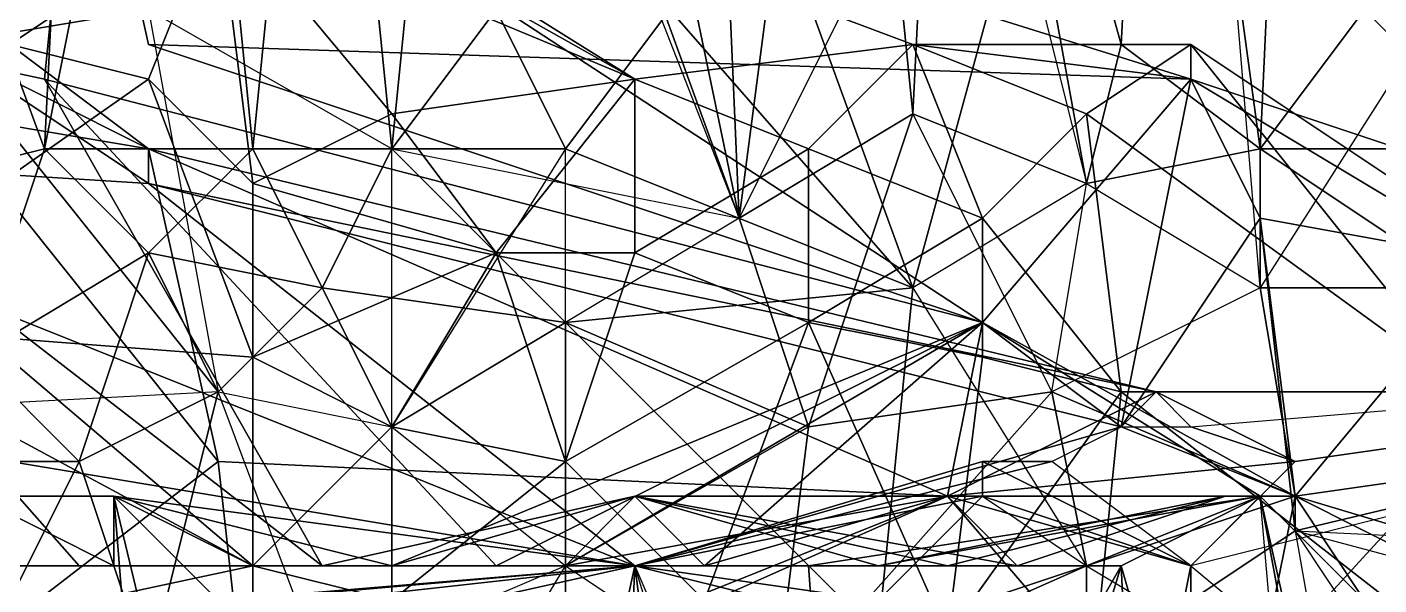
# Model space of a CAD drawing. Header units: metres. Extents: x -3.92 to 4.26, y -4.92 to 4.9.
# Drawn here: x -0.19 to 0.588, y -4.071 to -3.75 of the extents above; entities that cross this region are included whole.
import ezdxf

# ---------------------------------------------------------------- set-up
doc = ezdxf.new("R2010")
doc.units = ezdxf.units.M

msp = doc.modelspace()

# ---------------------------------------------------------------- linework, layer by layer
for points in [[(0.04, -3.4, 1.62), (0.22, -3.86, 1.32), (0.12, -3.38, 1.66)], [(0.22, -3.86, 1.32), (0.46, -3.38, 1.66), (0.12, -3.38, 1.66)], [(0.34, -3.4, 1.76), (0.44, -3.76, 1.32), (0.46, -3.38, 1.74)], [(0.44, -3.76, 1.32), (0.52, -3.82, 1.32), (0.46, -3.38, 1.74)], [(0.46, -3.38, 1.74), (0.52, -3.82, 1.32), (0.54, -3.38, 1.7)], [(0.54, -3.38, 1.7), (0.52, -3.82, 1.32), (0.58, -3.74, 1.32)], [(0.58, -3.74, 1.32), (0.66, -3.82, 1.32), (0.66, -3.38, 1.7)], [(0.22, -3.86, 1.32), (0.2, -3.4, 1.68), (0.06, -3.42, 1.7)], [(0.2, -3.4, 1.68), (0.22, -3.86, 1.32), (0.28, -3.4, 1.68)], [(0.28, -3.4, 1.68), (0.22, -3.86, 1.32), (0.32, -3.8, 1.32)], [(0.28, -3.4, 1.68), (0.32, -3.8, 1.32), (0.34, -3.4, 1.76)], [(0.32, -3.8, 1.32), (0.42, -3.84, 1.32), (0.34, -3.4, 1.76)], [(0.42, -3.84, 1.32), (0.44, -3.76, 1.32), (0.34, -3.4, 1.76)], [(-0.18, -3.82, 1.32), (-0.16, -3.42, 1.68), (-0.32, -3.44, 1.72)], [(-0.16, -3.42, 1.68), (-0.18, -3.82, 1.32), (-0.1, -3.42, 1.74)], [(-0.18, -3.82, 1.32), (-0.06, -3.82, 1.32), (-0.1, -3.42, 1.74)], [(-0.1, -3.42, 1.74), (-0.06, -3.82, 1.32), (-0.02, -3.42, 1.74)], [(-0.06, -3.82, 1.32), (0.02, -3.82, 1.32), (-0.02, -3.42, 1.74)], [(-0.02, -3.42, 1.74), (0.02, -3.82, 1.32), (0.06, -3.42, 1.7)], [(0.02, -3.82, 1.32), (0.22, -3.86, 1.32), (0.06, -3.42, 1.7)], [(-0.26, -3.84, 1.32), (-0.18, -3.82, 1.32), (-0.32, -3.44, 1.72)], [(-0.18, -3.78, -0.88), (-0.16, -3.58, -0.92), (-0.46, -3.72, -0.56)], [(-0.18, -3.78, -0.88), (0.36, -3.92, -0.54), (-0.16, -3.58, -0.92)], [(-0.16, -3.58, -0.92), (0.16, -3.78, -1.18), (-0.16, -3.6, -1.06)], [(-0.16, -3.58, -0.92), (0.32, -3.76, -1.18), (0.16, -3.78, -1.18)], [(-0.16, -3.58, -0.92), (0.48, -3.78, -1.04), (0.32, -3.76, -1.18)], [(-0.12, -3.76, -0.96), (-0.16, -3.58, -0.92), (0.36, -3.92, -0.54)], [(0.48, -3.78, -1.04), (-0.16, -3.58, -0.92), (-0.12, -3.76, -0.96)], [(0.16, -3.78, -1.18), (-0.08, -3.68, -1.2), (-0.16, -3.6, -1.06)], [(0.66, -3.68, 1.32), (0.52, -3.9, 1.32), (0.5, -3.66, 1.32)], [(-0.3, -3.7, 1.32), (-0.18, -3.68, 1.32), (-0.24, -3.76, 1.32)], [(-0.18, -3.68, 1.32), (-0.12, -3.74, 1.32), (-0.24, -3.76, 1.32)], [(-0.2, -3.68, -1.18), (-0.08, -3.68, -1.2), (-0.2, -3.76, -1.18)], [(-0.08, -3.68, -1.2), (-0.12, -3.78, -1.18), (-0.2, -3.76, -1.18)], [(-0.08, -3.68, -1.2), (-0.06, -3.84, -1.18), (-0.12, -3.78, -1.18)], [(0.16, -3.78, -1.18), (0.02, -3.8, -1.18), (-0.08, -3.68, -1.2)], [(0.02, -3.8, -1.18), (-0.06, -3.84, -1.18), (-0.08, -3.68, -1.2)], [(0.18, -3.74, 1.3), (0.24, -3.68, 1.3), (0.32, -3.9, 1.3)], [(0.24, -3.68, 1.3), (0.38, -3.68, 1.3), (0.32, -3.9, 1.3)], [(0.38, -3.68, 1.3), (0.42, -3.84, 1.32), (0.32, -3.9, 1.3)], [(-0.3, -4.06, -0.24), (-0.16, -4.06, -0.18), (-0.46, -3.72, -0.56)], [(-0.16, -4.06, -0.18), (-0.06, -4.06, -0.3), (-0.46, -3.72, -0.56)], [(-0.06, -4.06, -0.3), (-0.02, -4.06, -0.46), (-0.46, -3.72, -0.56)], [(-0.02, -4.06, -0.46), (-0.18, -3.78, -0.88), (-0.46, -3.72, -0.56)], [(-0.12, -3.74, 1.32), (-0.08, -3.96, 1.32), (-0.24, -3.76, 1.32)], [(0.08, -3.74, 1.3), (0.02, -3.82, 1.32), (-0.12, -3.74, 1.32)], [(0.08, -3.74, 1.3), (0.12, -3.82, 1.3), (0.02, -3.82, 1.32)], [(0.18, -3.74, 1.3), (0.12, -3.82, 1.3), (0.08, -3.74, 1.3)], [(0.18, -3.74, 1.3), (0.32, -3.9, 1.3), (0.12, -3.82, 1.3)], [(0.52, -3.82, 1.32), (0.66, -3.82, 1.32), (0.58, -3.74, 1.32)], [(-0.08, -3.96, 1.32), (-0.46, -3.98, 1.32), (-0.24, -3.76, 1.32)], [(-0.44, -3.82, -0.6), (-0.12, -3.84, -0.92), (-0.24, -3.76, -0.94)], [(-0.12, -3.78, -1.18), (-0.32, -3.92, -1.18), (-0.2, -3.76, -1.18)], [(-0.12, -3.84, -0.92), (-0.12, -3.82, -1.02), (-0.24, -3.76, -0.94)], [(-0.12, -3.82, -1.02), (-0.2, -3.76, -1.06), (-0.24, -3.76, -0.94)], [(-0.12, -3.82, -1.02), (-0.24, -3.8, -1.12), (-0.2, -3.76, -1.06)], [(0.48, -3.78, -1.04), (-0.12, -3.76, -0.96), (0.36, -3.92, -0.54)], [(0.32, -3.76, -1.18), (0.26, -3.82, -1.18), (0.16, -3.78, -1.18)], [(0.32, -3.76, -1.18), (0.36, -3.86, -1.18), (0.26, -3.82, -1.18)], [(0.48, -3.78, -1.04), (0.48, -3.76, -1.14), (0.32, -3.76, -1.18)], [(0.32, -3.76, -1.18), (0.42, -3.8, -1.18), (0.36, -3.86, -1.18)], [(0.48, -3.76, -1.14), (0.42, -3.8, -1.18), (0.32, -3.76, -1.18)], [(0.42, -3.84, 1.32), (0.52, -3.82, 1.32), (0.44, -3.76, 1.32)], [(0.48, -3.76, -1.14), (0.64, -3.96, -1.18), (0.42, -3.8, -1.18)], [(0.48, -3.78, -1.04), (0.78, -3.96, -1.18), (0.48, -3.76, -1.14)], [(0.48, -3.76, -1.14), (0.78, -3.96, -1.18), (0.64, -3.96, -1.18)], [(-0.32, -3.92, -1.18), (-0.12, -3.78, -1.18), (-0.06, -3.94, -1.18)], [(-0.02, -4.06, -0.46), (0.08, -4.06, -0.52), (-0.18, -3.78, -0.88)], [(0.08, -4.06, -0.52), (0.36, -3.92, -0.54), (-0.18, -3.78, -0.88)], [(-0.06, -3.84, -1.18), (-0.06, -3.94, -1.18), (-0.12, -3.78, -1.18)], [(0.16, -3.78, -1.18), (0.08, -3.88, -1.18), (0.02, -3.8, -1.18)], [(0.16, -3.78, -1.18), (0.16, -3.88, -1.18), (0.08, -3.88, -1.18)], [(0.26, -3.82, -1.18), (0.16, -3.88, -1.18), (0.16, -3.78, -1.18)], [(0.44, -3.98, -0.66), (0.48, -3.78, -1.04), (0.36, -3.92, -0.54)], [(0.44, -3.98, -0.66), (0.52, -3.86, -1), (0.48, -3.78, -1.04)], [(0.48, -3.78, -1.04), (0.96, -3.94, -1.18), (0.78, -3.96, -1.18)], [(0.52, -3.86, -1), (0.96, -3.94, -1.18), (0.48, -3.78, -1.04)], [(-0.24, -3.8, -1.12), (-0.08, -4, -1.06), (-0.34, -4.2, -1.12)], [(-0.12, -3.82, -1.02), (-0.08, -4, -1.06), (-0.24, -3.8, -1.12)], [(0.08, -3.88, -1.18), (-0.06, -3.84, -1.18), (0.02, -3.8, -1.18)], [(0.22, -3.86, 1.32), (0.26, -3.98, 1.32), (0.32, -3.8, 1.32)], [(0.26, -3.98, 1.32), (0.4, -3.96, 1.32), (0.32, -3.8, 1.32)], [(0.32, -3.8, 1.32), (0.4, -3.96, 1.32), (0.42, -3.84, 1.32)], [(0.36, -3.86, -1.18), (0.42, -3.8, -1.18), (0.44, -3.96, -1.18)], [(0.42, -3.8, -1.18), (0.64, -3.96, -1.18), (0.44, -3.96, -1.18)], [(-0.44, -3.96, -0.56), (0.16, -4.06, -0.42), (-0.44, -3.82, -0.6)], [(0.16, -4.06, -0.42), (0.16, -4.06, -0.5), (-0.44, -3.82, -0.6)], [(0.16, -4.06, -0.5), (-0.12, -3.84, -0.92), (-0.44, -3.82, -0.6)], [(-0.26, -3.84, 1.32), (-0.22, -3.94, 1.32), (-0.18, -3.82, 1.32)], [(-0.22, -3.94, 1.32), (-0.12, -3.88, 1.32), (-0.18, -3.82, 1.32)], [(-0.18, -3.82, 1.32), (-0.12, -3.88, 1.32), (-0.06, -3.82, 1.32)], [(-0.12, -3.88, 1.32), (-0.02, -3.9, 1.32), (-0.06, -3.82, 1.32)], [(-0.12, -3.84, -0.92), (0.46, -3.96, -0.94), (-0.12, -3.82, -1.02)], [(0.46, -3.96, -0.94), (0.34, -4.02, -1.18), (-0.12, -3.82, -1.02)], [(0.34, -4.02, -1.18), (-0.08, -4, -1.06), (-0.12, -3.82, -1.02)], [(-0.06, -3.82, 1.32), (-0.02, -3.9, 1.32), (0.02, -3.82, 1.32)], [(-0.02, -3.9, 1.32), (0.12, -3.92, 1.32), (0.02, -3.82, 1.32)], [(0.12, -3.82, 1.3), (0.02, -3.98, 1.32), (0.02, -3.82, 1.32)], [(0.32, -3.9, 1.3), (0.12, -3.92, 1.32), (0.12, -3.82, 1.3)], [(0.26, -3.82, -1.18), (0.26, -3.92, -1.18), (0.16, -3.88, -1.18)], [(0.26, -3.82, -1.18), (0.36, -3.86, -1.18), (0.26, -3.92, -1.18)], [(0.42, -3.84, 1.32), (0.52, -3.9, 1.32), (0.52, -3.82, 1.32)], [(0.52, -3.82, 1.32), (0.64, -3.9, 1.32), (0.66, -3.82, 1.32)], [(0.52, -3.9, 1.32), (0.64, -3.9, 1.32), (0.52, -3.82, 1.32)], [(0.16, -4.06, -0.5), (0.44, -3.98, -0.74), (-0.12, -3.84, -0.92)], [(0.44, -3.98, -0.74), (0.46, -3.96, -0.94), (-0.12, -3.84, -0.92)], [(0.08, -3.88, -1.18), (-0.06, -3.94, -1.18), (-0.06, -3.84, -1.18)], [(0.26, -3.98, 1.32), (0.22, -3.86, 1.32), (0.12, -3.92, 1.32)], [(0.36, -3.86, -1.18), (0.36, -3.94, -1.18), (0.26, -3.92, -1.18)], [(0.36, -3.86, -1.18), (0.44, -3.96, -1.18), (0.36, -3.94, -1.18)], [(0.54, -4.02, -0.66), (0.52, -3.86, -1), (0.44, -3.98, -0.66)], [(0.54, -4.04, -0.74), (0.52, -3.86, -1), (0.54, -4.02, -0.66)], [(0.54, -4.04, -0.74), (0.96, -3.94, -1.18), (0.52, -3.86, -1)], [(-0.22, -3.94, 1.32), (-0.16, -4, 1.32), (-0.12, -3.88, 1.32)], [(-0.16, -4, 1.32), (-0.08, -3.96, 1.32), (-0.12, -3.88, 1.32)], [(-0.12, -3.88, 1.32), (-0.08, -3.96, 1.32), (-0.02, -3.9, 1.32)], [(0.08, -3.88, -1.18), (0.02, -3.98, -1.18), (-0.06, -3.94, -1.18)], [(0.02, -3.98, -1.18), (0.08, -3.88, -1.18), (0.12, -4, -1.18)], [(0.08, -3.88, -1.18), (0.16, -3.88, -1.18), (0.12, -4, -1.18)], [(0.26, -3.92, -1.18), (0.12, -4, -1.18), (0.16, -3.88, -1.18)], [(0.52, -4.12, 1.32), (0.74, -3.88, 1.32), (0.78, -4.12, 1.32)], [(-0.08, -3.96, 1.32), (0.02, -3.98, 1.32), (-0.02, -3.9, 1.32)], [(-0.02, -3.9, 1.32), (0.02, -3.98, 1.32), (0.12, -3.92, 1.32)], [(0.32, -3.9, 1.3), (0.3, -4.1, 1.32), (0.12, -3.92, 1.32)], [(0.3, -4.1, 1.32), (0.32, -3.9, 1.3), (0.42, -4.06, 1.32)], [(0.52, -3.9, 1.32), (0.4, -3.96, 1.32), (0.54, -4.02, 1.32)], [(0.52, -3.9, 1.32), (0.54, -4.02, 1.32), (0.64, -3.9, 1.32)], [(0.54, -4.02, 1.32), (0.68, -4, 1.32), (0.64, -3.9, 1.32)], [(-0.34, -4.12, -1.18), (-0.32, -3.92, -1.18), (-0.06, -4.06, -1.18)], [(-0.32, -3.92, -1.18), (-0.06, -3.94, -1.18), (-0.06, -4.06, -1.18)], [(0.02, -3.98, 1.32), (0.12, -4.06, 1.34), (0.12, -3.92, 1.32)], [(0.02, -4.06, -0.32), (0.36, -3.92, -0.44), (0.08, -4.06, -0.44)], [(0.12, -4.06, -0.3), (0.36, -3.92, -0.44), (0.02, -4.06, -0.32)], [(0.08, -4.06, -0.52), (0.36, -3.92, -0.44), (0.36, -3.92, -0.54)], [(0.36, -3.92, -0.44), (0.08, -4.06, -0.52), (0.08, -4.06, -0.44)], [(0.12, -4.06, 1.34), (0.26, -3.98, 1.32), (0.12, -3.92, 1.32)], [(0.12, -4.06, -0.3), (0.2, -4.06, -0.26), (0.36, -3.92, -0.44)], [(0.12, -4, -1.18), (0.26, -3.92, -1.18), (0.2, -4.08, -1.18)], [(0.2, -4.06, -0.26), (0.34, -4.02, -0.22), (0.36, -3.92, -0.44)], [(0.2, -4.08, -1.18), (0.26, -3.92, -1.18), (0.34, -4.1, -1.2)], [(0.26, -3.92, -1.18), (0.36, -3.94, -1.18), (0.34, -4.1, -1.2)], [(0.34, -4.02, -0.14), (0.36, -3.92, -0.44), (0.34, -4.02, -0.22)], [(0.34, -4.02, -0.14), (0.52, -4.02, -0.12), (0.36, -3.92, -0.44)], [(0.52, -4.02, -0.12), (0.52, -4.02, -0.26), (0.36, -3.92, -0.44)], [(0.36, -3.92, -0.44), (0.52, -4.02, -0.48), (0.36, -3.92, -0.54)], [(0.52, -4.02, -0.26), (0.52, -4.02, -0.34), (0.36, -3.92, -0.44)], [(0.52, -4.02, -0.48), (0.54, -4.02, -0.56), (0.36, -3.92, -0.54)], [(0.36, -3.92, -0.44), (0.52, -4.02, -0.34), (0.52, -4.02, -0.48)], [(0.54, -4.02, -0.56), (0.44, -3.98, -0.66), (0.36, -3.92, -0.54)], [(-0.3, -4, 1.32), (-0.16, -4, 1.32), (-0.22, -3.94, 1.32)], [(-0.06, -4.06, -1.18), (-0.06, -3.94, -1.18), (0.02, -3.98, -1.18)], [(0.36, -3.94, -1.18), (0.44, -3.96, -1.18), (0.34, -4.1, -1.2)], [(0.48, -3.98, -0.86), (0.96, -3.94, -1.18), (0.54, -4, -1.02)], [(0.96, -3.94, -1.18), (0.48, -4.06, -1.16), (0.54, -4, -1.02)], [(0.54, -4.04, -0.74), (0.96, -4.06, -1.14), (0.96, -3.94, -1.18)], [(-0.3, -4.1, -0.64), (0.16, -4.06, -0.42), (-0.44, -3.96, -0.56)], [(-0.16, -4, 1.32), (-0.12, -4.12, 1.32), (-0.08, -3.96, 1.32)], [(-0.12, -4.12, 1.32), (-0.02, -4.12, 1.32), (-0.08, -3.96, 1.32)], [(0.26, -3.98, 1.32), (0.24, -4.14, 1.36), (0.4, -3.96, 1.32)], [(0.24, -4.14, 1.36), (0.42, -4.06, 1.32), (0.4, -3.96, 1.32)], [(0.34, -4.1, -1.2), (0.44, -3.96, -1.18), (0.42, -4.16, -1.2)], [(0.46, -3.96, -0.94), (0.54, -4, -1.02), (0.34, -4.02, -1.18)], [(0.42, -4.06, 1.32), (0.54, -4.02, 1.32), (0.4, -3.96, 1.32)], [(0.62, -4.1, -1.18), (0.42, -4.16, -1.2), (0.44, -3.96, -1.18)], [(0.64, -3.96, -1.18), (0.62, -4.1, -1.18), (0.44, -3.96, -1.18)], [(0.44, -3.98, -0.74), (0.48, -3.98, -0.86), (0.46, -3.96, -0.94)], [(0.48, -3.98, -0.86), (0.54, -4, -1.02), (0.46, -3.96, -0.94)], [(-0.06, -4.06, -1.18), (0.02, -3.98, -1.18), (0.02, -4.08, -1.18)], [(0.02, -3.98, -1.18), (0.12, -4, -1.18), (0.02, -4.08, -1.18)], [(0.12, -4.06, 1.34), (0.24, -4.14, 1.36), (0.26, -3.98, 1.32)], [(0.16, -4.06, -0.5), (0.4, -4, -0.48), (0.44, -3.98, -0.74)], [(0.54, -4.02, -0.56), (0.54, -4.02, -0.66), (0.44, -3.98, -0.66)], [(-0.08, -4, -1.06), (-0.06, -4.18, -1.04), (-0.34, -4.2, -1.12)], [(-0.3, -4, 1.32), (-0.2, -4.08, 1.32), (-0.16, -4, 1.32)], [(-0.2, -4.08, 1.32), (-0.12, -4.12, 1.32), (-0.16, -4, 1.32)], [(-0.08, -4, -1.06), (0.34, -4.02, -1.18), (-0.06, -4.18, -1.04)], [(0.02, -4.08, -1.18), (0.12, -4, -1.18), (0.12, -4.1, -1.18)], [(0.12, -4, -1.18), (0.2, -4.08, -1.18), (0.12, -4.1, -1.18)], [(0.16, -4.06, -0.5), (0.36, -4, -0.4), (0.4, -4, -0.48)], [(0.16, -4.06, -0.5), (0.36, -4.02, -0.3), (0.36, -4, -0.4)], [(0.54, -4, -1.02), (0.48, -4.06, -1.16), (0.34, -4.02, -1.18)], [(0.36, -4, -0.4), (0.48, -4.06, -0.4), (0.4, -4, -0.48)], [(0.36, -4, -0.4), (0.48, -4.06, -0.2), (0.48, -4.06, -0.4)], [(0.36, -4.02, -0.3), (0.48, -4.06, -0.2), (0.36, -4, -0.4)], [(0.54, -4.02, 1.32), (0.62, -4.06, 1.32), (0.68, -4, 1.32)], [(-0.34, -4.56, 0.86), (-0.1, -4.52, 0.7), (-0.3, -4.02, 0.4)], [(-0.3, -4.02, 0.4), (-0.14, -4.02, 0.4), (-0.22, -4.02, 0.38)], [(-0.3, -4.02, 0.4), (-0.1, -4.52, 0.7), (-0.14, -4.02, 0.4)], [(-0.22, -4.02, 0.38), (-0.14, -4.06, 0.22), (-0.22, -4.06, 0.22)], [(-0.22, -4.02, 0.38), (-0.14, -4.02, 0.4), (-0.14, -4.06, 0.22)], [(-0.1, -4.52, 0.7), (-0.02, -4.52, 0.78), (-0.14, -4.02, 0.4)], [(-0.14, -4.02, 0.4), (-0.06, -4.06, 0.24), (-0.14, -4.06, 0.22)], [(-0.14, -4.02, 0.4), (0.02, -4.06, 0.26), (-0.06, -4.06, 0.24)], [(-0.02, -4.52, 0.78), (-0.08, -4.08, 0.38), (-0.14, -4.02, 0.4)], [(-0.14, -4.02, 0.4), (0.02, -4.06, 0.34), (0.02, -4.06, 0.26)], [(-0.08, -4.08, 0.38), (0.16, -4.06, 0.38), (-0.14, -4.02, 0.4)], [(0.02, -4.06, 0.34), (-0.14, -4.02, 0.4), (0.16, -4.06, 0.38)], [(0.34, -4.02, -1.18), (0.16, -4.1, -1), (-0.06, -4.18, -1.04)], [(-0.02, -4.06, 0.08), (0.16, -4.02, 0.14), (0.12, -4.06, -0.04)], [(0.16, -4.02, 0.14), (-0.02, -4.06, 0.08), (0.02, -4.06, 0.16)], [(0.02, -4.06, 0.26), (0.16, -4.02, 0.14), (0.02, -4.06, 0.16)], [(0.02, -4.06, 0.26), (0.12, -4.06, 0.3), (0.16, -4.02, 0.14)], [(0.12, -4.06, -0.04), (0.34, -4.02, -0.14), (0.12, -4.06, -0.14)], [(0.16, -4.02, 0.14), (0.34, -4.02, -0.14), (0.12, -4.06, -0.04)], [(0.12, -4.06, 0.3), (0.2, -4.06, 0.3), (0.16, -4.02, 0.14)], [(0.12, -4.06, -0.14), (0.34, -4.02, -0.22), (0.2, -4.06, -0.26)], [(0.12, -4.06, -0.14), (0.34, -4.02, -0.14), (0.34, -4.02, -0.22)], [(0.16, -4.02, 0.14), (0.38, -4.06, 0.06), (0.34, -4.02, -0.14)], [(0.16, -4.02, 0.14), (0.5, -4.02, 0.12), (0.38, -4.06, 0.06)], [(0.16, -4.02, 0.14), (0.5, -4.02, 0.2), (0.5, -4.02, 0.12)], [(0.2, -4.06, 0.3), (0.3, -4.06, 0.28), (0.16, -4.02, 0.14)], [(0.16, -4.02, 0.14), (0.34, -4.06, 0.2), (0.5, -4.02, 0.2)], [(0.3, -4.06, 0.28), (0.34, -4.06, 0.2), (0.16, -4.02, 0.14)], [(0.16, -4.1, -1), (0.34, -4.02, -1.18), (0.46, -4.16, -1.04)], [(0.16, -4.06, -0.5), (0.3, -4.08, -0.28), (0.36, -4.02, -0.3)], [(0.26, -4.06, 0.36), (0.52, -4.02, 0.34), (0.3, -4.06, 0.28)], [(0.26, -4.06, 0.36), (0.44, -4.06, 0.38), (0.52, -4.02, 0.34)], [(0.3, -4.06, 0.28), (0.5, -4.02, 0.2), (0.34, -4.06, 0.2)], [(0.3, -4.06, 0.28), (0.52, -4.02, 0.34), (0.5, -4.02, 0.2)], [(0.38, -4.06, 0.06), (0.5, -4.02, 0.12), (0.34, -4.02, -0.14)], [(0.34, -4.02, -0.14), (0.52, -4.02, -0.04), (0.52, -4.02, -0.12)], [(0.5, -4.02, 0.12), (0.52, -4.02, 0.04), (0.34, -4.02, -0.14)], [(0.34, -4.02, -0.14), (0.52, -4.02, 0.04), (0.52, -4.02, -0.04)], [(0.34, -4.02, -1.18), (0.48, -4.06, -1.16), (0.46, -4.16, -1.04)], [(0.36, -4.02, -0.3), (0.52, -4.02, -0.04), (0.48, -4.06, -0.2)], [(0.36, -4.02, -0.3), (0.42, -4.06, -0.12), (0.52, -4.02, -0.04)], [(0.42, -4.06, 1.32), (0.52, -4.12, 1.32), (0.54, -4.02, 1.32)], [(0.42, -4.06, -0.12), (0.42, -4.06, -0.04), (0.52, -4.02, -0.04)], [(0.44, -4.06, 0.38), (0.56, -4.48, 0.8), (0.52, -4.02, 0.34)], [(0.5, -4.02, 0.2), (0.52, -4.02, 0.04), (0.5, -4.02, 0.12)], [(0.52, -4.02, -0.12), (0.6, -4.38, -0.28), (0.52, -4.02, -0.26)], [(0.52, -4.02, 0.04), (0.62, -4.56), (0.52, -4.02, -0.04)], [(0.52, -4.02, -0.34), (0.58, -4.08, -0.46), (0.52, -4.02, -0.48)], [(0.52, -4.02, -0.26), (0.58, -4.08, -0.46), (0.52, -4.02, -0.34)], [(0.6, -4.38, -0.28), (0.58, -4.08, -0.46), (0.52, -4.02, -0.26)], [(0.52, -4.02, -0.12), (0.52, -4.02, -0.04), (0.6, -4.38, -0.28)], [(0.52, -4.12, 1.32), (0.62, -4.06, 1.32), (0.54, -4.02, 1.32)], [(0.52, -4.02, -0.48), (0.58, -4.08, -0.46), (0.54, -4.02, -0.56)], [(0.58, -4.08, -0.46), (1.14, -4.2, -0.68), (0.54, -4.02, -0.56)], [(1.14, -4.2, -0.68), (0.54, -4.02, -0.66), (0.54, -4.02, -0.56)], [(1.14, -4.2, -0.68), (0.54, -4.04, -0.74), (0.54, -4.02, -0.66)], [(0.48, -4.08, -0.7), (0.54, -4.04, -0.74), (0.6, -4.38, -0.28)], [(0.48, -4.08, -0.7), (0.58, -4.1, -0.96), (0.54, -4.04, -0.74)], [(-0.34, -4.12, -1.18), (-0.06, -4.06, -1.18), (-0.06, -4.14, -1.18)], [(-0.16, -4.06, -0.18), (-0.3, -4.06, -0.24), (-0.26, -4.06, -0.16)], [(-0.3, -4.1, -0.64), (0.16, -4.06, -0.5), (0.16, -4.06, -0.42)], [(-0.3, -4.1, -0.64), (-0.2, -4.1, -0.78), (0.16, -4.06, -0.5)], [(-0.2, -4.06, 0.04), (-0.16, -4.06, -0.1), (-0.26, -4.06, -0.08)], [(-0.16, -4.06, -0.1), (-0.26, -4.06, -0.16), (-0.26, -4.06, -0.08)], [(-0.16, -4.06, -0.1), (-0.16, -4.06, -0.18), (-0.26, -4.06, -0.16)], [(-0.22, -4.06, 0.14), (-0.14, -4.06, 0.14), (-0.2, -4.06, 0.04)], [(-0.22, -4.06, 0.22), (-0.14, -4.06, 0.22), (-0.22, -4.06, 0.14)], [(-0.22, -4.06, 0.14), (-0.14, -4.06, 0.22), (-0.14, -4.06, 0.14)], [(-0.2, -4.06, 0.04), (-0.02, -4.06, 0.08), (-0.16, -4.06, -0.1)], [(-0.14, -4.06, 0.14), (-0.02, -4.06, 0.08), (-0.2, -4.06, 0.04)], [(-0.2, -4.1, -0.78), (-0.02, -4.1, -0.88), (0.16, -4.06, -0.5)], [(-0.16, -4.06, -0.1), (0.02, -4.06, -0.16), (-0.16, -4.06, -0.18)], [(-0.02, -4.06, 0.08), (0.02, -4.06, -0.16), (-0.16, -4.06, -0.1)], [(0.02, -4.06, -0.16), (-0.06, -4.06, -0.3), (-0.16, -4.06, -0.18)], [(-0.14, -4.06, 0.14), (-0.06, -4.06, 0.16), (-0.02, -4.06, 0.08)], [(-0.14, -4.06, 0.22), (-0.06, -4.06, 0.16), (-0.14, -4.06, 0.14)], [(-0.14, -4.06, 0.22), (-0.06, -4.06, 0.24), (-0.06, -4.06, 0.16)], [(-0.08, -4.08, 0.38), (0.06, -4.52, 0.74), (0.16, -4.06, 0.38)], [(-0.06, -4.06, 0.16), (0.02, -4.06, 0.16), (-0.02, -4.06, 0.08)], [(-0.06, -4.06, 0.24), (0.02, -4.06, 0.16), (-0.06, -4.06, 0.16)], [(-0.06, -4.06, 0.24), (0.02, -4.06, 0.26), (0.02, -4.06, 0.16)], [(0.02, -4.06, -0.16), (0.02, -4.06, -0.32), (-0.06, -4.06, -0.3)], [(0.02, -4.06, -0.32), (-0.02, -4.06, -0.46), (-0.06, -4.06, -0.3)], [(-0.06, -4.06, -1.18), (0.02, -4.08, -1.18), (-0.06, -4.14, -1.18)], [(-0.02, -4.06, 0.08), (0.12, -4.06, -0.04), (0.02, -4.06, -0.16)], [(0.02, -4.06, -0.32), (0.08, -4.06, -0.44), (-0.02, -4.06, -0.46)], [(0.08, -4.06, -0.44), (0.08, -4.06, -0.52), (-0.02, -4.06, -0.46)], [(0.06, -4.16, 1.32), (0.12, -4.06, 1.34), (-0.02, -4.12, 1.32)], [(-0.02, -4.1, -0.88), (0.24, -4.08, -0.52), (0.16, -4.06, -0.5)], [(0.12, -4.06, -0.04), (0.12, -4.06, -0.14), (0.02, -4.06, -0.16)], [(0.02, -4.06, 0.34), (0.12, -4.06, 0.3), (0.02, -4.06, 0.26)], [(0.02, -4.06, 0.34), (0.16, -4.06, 0.38), (0.12, -4.06, 0.3)], [(0.02, -4.06, -0.16), (0.12, -4.06, -0.3), (0.02, -4.06, -0.32)], [(0.12, -4.06, -0.14), (0.12, -4.06, -0.3), (0.02, -4.06, -0.16)], [(0.06, -4.52, 0.74), (0.14, -4.52, 0.76), (0.16, -4.06, 0.38)], [(0.12, -4.06, -0.14), (0.2, -4.06, -0.26), (0.12, -4.06, -0.3)], [(0.16, -4.06, 0.38), (0.2, -4.06, 0.3), (0.12, -4.06, 0.3)], [(0.14, -4.52, 0.76), (0.22, -4.52, 0.78), (0.16, -4.06, 0.38)], [(0.16, -4.06, 0.38), (0.26, -4.06, 0.36), (0.2, -4.06, 0.3)], [(0.16, -4.06, 0.38), (0.28, -4.34, 0.42), (0.26, -4.06, 0.36)], [(0.22, -4.52, 0.78), (0.3, -4.52, 0.76), (0.16, -4.06, 0.38)], [(0.24, -4.08, -0.52), (0.3, -4.08, -0.36), (0.16, -4.06, -0.5)], [(0.3, -4.08, -0.36), (0.3, -4.08, -0.28), (0.16, -4.06, -0.5)], [(0.26, -4.06, 0.36), (0.3, -4.06, 0.28), (0.2, -4.06, 0.3)], [(0.24, -4.14, 1.36), (0.42, -4.14, 1.32), (0.42, -4.06, 1.32)], [(0.28, -4.34, 0.42), (0.44, -4.06, 0.38), (0.26, -4.06, 0.36)], [(0.28, -4.34, 0.42), (0.3, -4.52, 0.76), (0.44, -4.06, 0.38)], [(0.3, -4.52, 0.76), (0.46, -4.48, 0.62), (0.44, -4.06, 0.38)], [(0.3, -4.1, 1.32), (0.42, -4.06, 1.32), (0.42, -4.14, 1.32)], [(0.56, -4.48, 0.8), (0.44, -4.06, 0.38), (0.46, -4.48, 0.62)], [(0.48, -4.06, -1.16), (0.6, -4.16, -1.12), (0.46, -4.16, -1.04)], [(0.48, -4.06, -0.2), (0.48, -4.08, -0.3), (0.48, -4.06, -0.4)], [(0.52, -4.12, 1.32), (0.6, -4.16, 1.32), (0.62, -4.06, 1.32)]]:
    msp.add_3dface(points)

doc.saveas('drawing.dxf')
